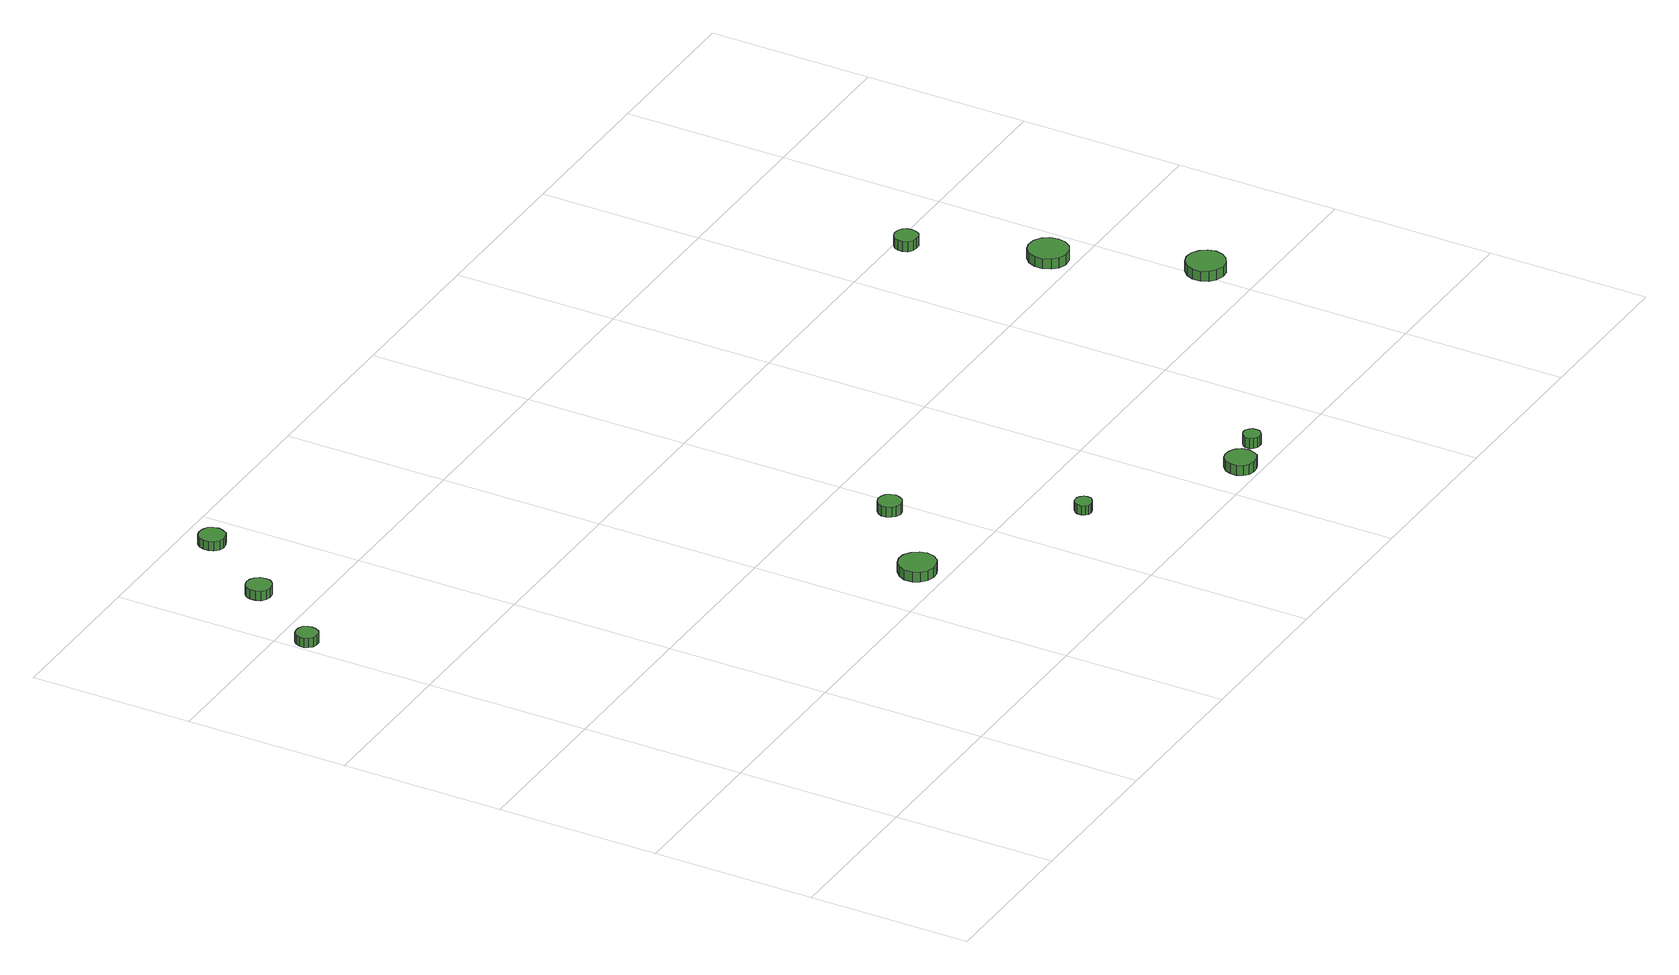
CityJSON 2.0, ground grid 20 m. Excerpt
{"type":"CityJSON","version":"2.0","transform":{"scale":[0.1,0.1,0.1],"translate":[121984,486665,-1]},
"CityObjects":{
"tree1":{"type":"SolitaryVegetationObject","attributes":{"function":"something"},"geometry":[{"type":"MultiSurface","lod":"1","boundaries":[[[0,1,2,3,4,5,6,7,8,9,10,11,12,13,14]],[[15,16,17,18,19,20,21,22,23,24,25,26,27,28,29]],[[0,29,28,1]],[[1,28,27,2]],[[2,27,26,3]],[[3,26,25,4]],[[4,25,24,5]],[[5,24,23,6]],[[6,23,22,7]],[[7,22,21,8]],[[8,21,20,9]],[[9,20,19,10]],[[10,19,18,11]],[[11,18,17,12]],[[12,17,16,13]],[[13,16,15,14]],[[14,15,29,0]]]}]},
"tree2":{"type":"SolitaryVegetationObject","attributes":{"function":"something"},"geometry":[{"type":"MultiSurface","lod":"1","boundaries":[[[30,31,32,33,34,35,36,37,38,39,40,41,42,43,44]],[[45,46,47,48,49,50,51,52,53,54,55,56,57,58,59]],[[30,59,58,31]],[[31,58,57,32]],[[32,57,56,33]],[[33,56,55,34]],[[34,55,54,35]],[[35,54,53,36]],[[36,53,52,37]],[[37,52,51,38]],[[38,51,50,39]],[[39,50,49,40]],[[40,49,48,41]],[[41,48,47,42]],[[42,47,46,43]],[[43,46,45,44]],[[44,45,59,30]]]}]},
"tree3":{"type":"SolitaryVegetationObject","attributes":{"function":"something"},"geometry":[{"type":"MultiSurface","lod":"1","boundaries":[[[60,61,62,63,64,65,66,67,68,69,70,71,72,73,74]],[[75,76,77,78,79,80,81,82,83,84,85,86,87,88,89]],[[60,89,88,61]],[[61,88,87,62]],[[62,87,86,63]],[[63,86,85,64]],[[64,85,84,65]],[[65,84,83,66]],[[66,83,82,67]],[[67,82,81,68]],[[68,81,80,69]],[[69,80,79,70]],[[70,79,78,71]],[[71,78,77,72]],[[72,77,76,73]],[[73,76,75,74]],[[74,75,89,60]]]}]},
"tree4":{"type":"SolitaryVegetationObject","attributes":{"function":"something"},"geometry":[{"type":"MultiSurface","lod":"1","boundaries":[[[90,91,92,93,94,95,96,97,98,99,100,101,102,103,104]],[[105,106,107,108,109,110,111,112,113,114,115,116,117,118,119]],[[90,119,118,91]],[[91,118,117,92]],[[92,117,116,93]],[[93,116,115,94]],[[94,115,114,95]],[[95,114,113,96]],[[96,113,112,97]],[[97,112,111,98]],[[98,111,110,99]],[[99,110,109,100]],[[100,109,108,101]],[[101,108,107,102]],[[102,107,106,103]],[[103,106,105,104]],[[104,105,119,90]]]}]},
"tree5":{"type":"SolitaryVegetationObject","attributes":{"function":"something"},"geometry":[{"type":"MultiSurface","lod":"1","boundaries":[[[120,121,122,123,124,125,126,127,128,129,130,131,132,133,134]],[[135,136,137,138,139,140,141,142,143,144,145,146,147,148,149]],[[120,149,148,121]],[[121,148,147,122]],[[122,147,146,123]],[[123,146,145,124]],[[124,145,144,125]],[[125,144,143,126]],[[126,143,142,127]],[[127,142,141,128]],[[128,141,140,129]],[[129,140,139,130]],[[130,139,138,131]],[[131,138,137,132]],[[132,137,136,133]],[[133,136,135,134]],[[134,135,149,120]]]}]},
"tree6":{"type":"SolitaryVegetationObject","attributes":{"function":"something"},"geometry":[{"type":"MultiSurface","lod":"1","boundaries":[[[150,151,152,153,154,155,156,157,158,159,160,161,162,163,164]],[[165,166,167,168,169,170,171,172,173,174,175,176,177,178,179]],[[150,179,178,151]],[[151,178,177,152]],[[152,177,176,153]],[[153,176,175,154]],[[154,175,174,155]],[[155,174,173,156]],[[156,173,172,157]],[[157,172,171,158]],[[158,171,170,159]],[[159,170,169,160]],[[160,169,168,161]],[[161,168,167,162]],[[162,167,166,163]],[[163,166,165,164]],[[164,165,179,150]]]}]},
"tree7":{"type":"SolitaryVegetationObject","attributes":{"function":"something"},"geometry":[{"type":"MultiSurface","lod":"1","boundaries":[[[180,181,182,183,184,185,186,187,188,189,190,191,192,193,194]],[[195,196,197,198,199,200,201,202,203,204,205,206,207,208,209]],[[180,209,208,181]],[[181,208,207,182]],[[182,207,206,183]],[[183,206,205,184]],[[184,205,204,185]],[[185,204,203,186]],[[186,203,202,187]],[[187,202,201,188]],[[188,201,200,189]],[[189,200,199,190]],[[190,199,198,191]],[[191,198,197,192]],[[192,197,196,193]],[[193,196,195,194]],[[194,195,209,180]]]}]},
"tree8":{"type":"SolitaryVegetationObject","attributes":{"function":"something"},"geometry":[{"type":"MultiSurface","lod":"1","boundaries":[[[210,211,212,213,214,215,216,217,218,219,220,221,222,223,224]],[[225,226,227,228,229,230,231,232,233,234,235,236,237,238,239]],[[210,239,238,211]],[[211,238,237,212]],[[212,237,236,213]],[[213,236,235,214]],[[214,235,234,215]],[[215,234,233,216]],[[216,233,232,217]],[[217,232,231,218]],[[218,231,230,219]],[[219,230,229,220]],[[220,229,228,221]],[[221,228,227,222]],[[222,227,226,223]],[[223,226,225,224]],[[224,225,239,210]]]}]},
"tree9":{"type":"SolitaryVegetationObject","attributes":{"function":"something"},"geometry":[{"type":"MultiSurface","lod":"1","boundaries":[[[240,241,242,243,244,245,246,247,248,249,250,251,252,253,254]],[[255,256,257,258,259,260,261,262,263,264,265,266,267,268,269]],[[240,269,268,241]],[[241,268,267,242]],[[242,267,266,243]],[[243,266,265,244]],[[244,265,264,245]],[[245,264,263,246]],[[246,263,262,247]],[[247,262,261,248]],[[248,261,260,249]],[[249,260,259,250]],[[250,259,258,251]],[[251,258,257,252]],[[252,257,256,253]],[[253,256,255,254]],[[254,255,269,240]]]}]},
"tree10":{"type":"SolitaryVegetationObject","attributes":{"function":"something"},"geometry":[{"type":"MultiSurface","lod":"1","boundaries":[[[270,271,272,273,274,275,276,277,278,279,280,281,282,283,284]],[[285,286,287,288,289,290,291,292,293,294,295,296,297,298,299]],[[270,299,298,271]],[[271,298,297,272]],[[272,297,296,273]],[[273,296,295,274]],[[274,295,294,275]],[[275,294,293,276]],[[276,293,292,277]],[[277,292,291,278]],[[278,291,290,279]],[[279,290,289,280]],[[280,289,288,281]],[[281,288,287,282]],[[282,287,286,283]],[[283,286,285,284]],[[284,285,299,270]]]}]},
"tree11":{"type":"SolitaryVegetationObject","attributes":{"function":"something"},"geometry":[{"type":"MultiSurface","lod":"1","boundaries":[[[300,301,302,303,304,305,306,307,308,309,310,311,312,313,314]],[[315,316,317,318,319,320,321,322,323,324,325,326,327,328,329]],[[300,329,328,301]],[[301,328,327,302]],[[302,327,326,303]],[[303,326,325,304]],[[304,325,324,305]],[[305,324,323,306]],[[306,323,322,307]],[[307,322,321,308]],[[308,321,320,309]],[[309,320,319,310]],[[310,319,318,311]],[[311,318,317,312]],[[312,317,316,313]],[[313,316,315,314]],[[314,315,329,300]]]}]}
},
"vertices":[
[31,767,19],[30,772,19],[27,777,19],[22,780,19],[17,780,19],[11,779,19],[7,775,19],[5,770,19],[5,764,19],[7,759,19],[11,755,19],[17,754,19],[22,754,19],[27,757,19],[30,762,19],[30,762,7],[27,757,7],[22,754,7],[17,754,7],[11,755,7],[7,759,7],[5,764,7],[5,770,7],[7,775,7],[11,779,7],[17,780,7],[22,780,7],[27,777,7],[30,772,7],[31,767,7],
[99,864,19],[98,871,19],[94,876,19],[89,879,19],[82,880,19],[76,878,19],[71,874,19],[69,868,19],[69,861,19],[71,855,19],[76,851,19],[82,849,19],[89,850,19],[94,853,19],[98,858,19],[98,858,7],[94,853,7],[89,850,7],[82,849,7],[76,851,7],[71,855,7],[69,861,7],[69,868,7],[71,874,7],[76,878,7],[82,880,7],[89,879,7],[94,876,7],[98,871,7],[99,864,7],
[170,963,19],[168,969,19],[165,975,19],[159,978,19],[152,979,19],[146,977,19],[141,972,19],[139,966,19],[139,960,19],[141,954,19],[146,949,19],[152,947,19],[159,948,19],[165,951,19],[168,957,19],[168,957,7],[165,951,7],[159,948,7],[152,947,7],[146,949,7],[141,954,7],[139,960,7],[139,966,7],[141,972,7],[146,977,7],[152,979,7],[159,978,7],[165,975,7],[168,969,7],[170,963,7],
[501,233,22],[499,242,22],[493,250,22],[485,255,22],[476,256,22],[467,253,22],[460,246,22],[456,238,22],[456,228,22],[460,220,22],[467,214,22],[476,211,22],[485,212,22],[493,216,22],[499,224,22],[499,224,9],[493,216,9],[485,212,9],[476,211,9],[467,214,9],[460,220,9],[456,228,9],[456,238,9],[460,246,9],[467,253,9],[476,256,9],[485,255,9],[493,250,9],[499,242,9],[501,233,9],
[595,325,22],[593,331,22],[590,336,22],[585,338,22],[579,339,22],[573,337,22],[569,333,22],[566,328,22],[566,322,22],[569,316,22],[573,312,22],[579,310,22],[585,311,22],[590,314,22],[593,319,22],[593,319,9],[590,314,9],[585,311,9],[579,310,9],[573,312,9],[569,316,9],[566,322,9],[566,328,9],[569,333,9],[573,337,9],[579,339,9],[585,338,9],[590,336,9],[593,331,9],[595,325,9],
[694,132,23],[693,136,23],[690,140,23],[686,142,23],[682,142,23],[678,141,23],[675,138,23],[673,134,23],[673,129,23],[675,125,23],[678,122,23],[682,121,23],[686,122,23],[690,124,23],[693,127,23],[693,127,11],[690,124,11],[686,122,11],[682,121,11],[678,122,11],[675,125,11],[673,129,11],[673,134,11],[675,138,11],[678,141,11],[682,142,11],[686,142,11],[690,140,11],[693,136,11],[694,132,11],
[868,20,25],[866,28,25],[862,34,25],[855,38,25],[847,39,25],[840,37,25],[834,31,25],[831,24,25],[831,16,25],[834,9,25],[840,4,25],[847,2,25],[855,3,25],[862,6,25],[866,13,25],[866,13,12],[862,6,12],[855,3,12],[847,2,12],[840,4,12],[834,9,12],[831,16,12],[831,24,12],[834,31,12],[840,37,12],[847,39,12],[855,38,12],[862,34,12],[866,28,12],[868,20,12],
[912,34,24],[912,39,24],[909,42,24],[905,45,24],[901,45,24],[897,44,24],[893,41,24],[891,37,24],[891,32,24],[893,28,24],[897,25,24],[901,24,24],[905,24,24],[909,27,24],[912,30,24],[912,30,11],[909,27,11],[905,24,11],[901,24,11],[897,25,11],[893,28,11],[891,32,11],[891,37,11],[893,41,11],[897,44,11],[901,45,11],[905,45,11],[909,42,11],[912,39,11],[912,34,11],
[1104,582,27],[1103,588,27],[1100,592,27],[1095,595,27],[1089,596,27],[1083,594,27],[1078,590,27],[1076,585,27],[1076,579,27],[1078,573,27],[1083,569,27],[1089,568,27],[1095,568,27],[1100,571,27],[1103,576,27],[1103,576,14],[1100,571,14],[1095,568,14],[1089,568,14],[1083,569,14],[1078,573,14],[1076,579,14],[1076,585,14],[1078,590,14],[1083,594,14],[1089,596,14],[1095,595,14],[1100,592,14],[1103,588,14],[1104,582,14],
[1167,428,26],[1165,438,26],[1159,446,26],[1150,451,26],[1140,452,26],[1131,449,26],[1124,442,26],[1120,433,26],[1120,423,26],[1124,414,26],[1131,407,26],[1140,404,26],[1150,405,26],[1159,410,26],[1165,418,26],[1165,418,13],[1159,410,13],[1150,405,13],[1140,404,13],[1131,407,13],[1124,414,13],[1120,423,13],[1120,433,13],[1124,442,13],[1131,449,13],[1140,452,13],[1150,451,13],[1159,446,13],[1165,438,13],[1167,428,13],
[1227,258,27],[1225,268,27],[1219,276,27],[1210,281,27],[1201,282,27],[1191,279,27],[1184,272,27],[1180,263,27],[1180,253,27],[1184,244,27],[1191,238,27],[1201,235,27],[1210,236,27],[1219,241,27],[1225,249,27],[1225,249,14],[1219,241,14],[1210,236,14],[1201,235,14],[1191,238,14],[1184,244,14],[1180,253,14],[1180,263,14],[1184,272,14],[1191,279,14],[1201,282,14],[1210,281,14],[1219,276,14],[1225,268,14],[1227,258,14]
]}
